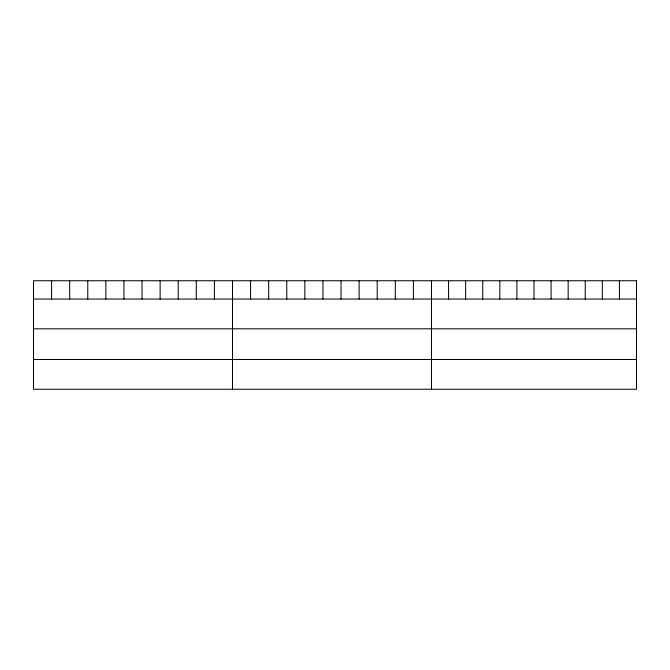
<?xml version="1.0" encoding="UTF-8"?>
<svg xmlns="http://www.w3.org/2000/svg" width="670" height="670" viewBox="0 0 670 670"><rect width="100%" height="100%" fill="white"/><g stroke="black" fill="none" stroke-linecap="round" stroke-linejoin="round"><path stroke-width="1" d="M33.5 299.046L636.5 299.046M33.5 328.811L636.5 328.811M33.5 359.48L636.5 359.48M619.415 280.755L619.415 299.046M602.33 280.755L602.33 299.046M585.245 280.755L585.245 299.046M568.16 280.755L568.16 299.046M551.075 280.755L551.075 299.046M533.99 280.755L533.99 299.046M516.905 280.755L516.905 299.046M499.82 280.755L499.82 299.046M482.735 280.755L482.735 299.046M465.65 280.755L465.65 299.046M448.565 280.755L448.565 299.046M431.48 280.755L431.48 389.245M413.39 280.755L413.39 299.046M395.3 280.755L395.3 299.046M377.21 280.755L377.21 299.046M359.12 280.755L359.12 299.046M341.03 280.755L341.03 299.046M322.94 280.755L322.94 299.046M304.85 280.755L304.85 299.046M286.76 280.755L286.76 299.046M268.67 280.755L268.67 299.046M250.58 280.755L250.58 299.046M232.49 280.755L232.49 389.245M214.4 280.755L214.4 299.046M196.31 280.755L196.31 299.046M178.22 280.755L178.22 299.046M160.13 280.755L160.13 299.046M142.04 280.755L142.04 299.046M123.95 280.755L123.95 299.046M105.86 280.755L105.86 299.046M87.77 280.755L87.77 299.046M69.68 280.755L69.68 299.046M51.59 280.755L51.59 299.046M636.5 280.755L33.5 280.755L33.5 389.245L636.5 389.245L636.5 280.755"/></g></svg>
